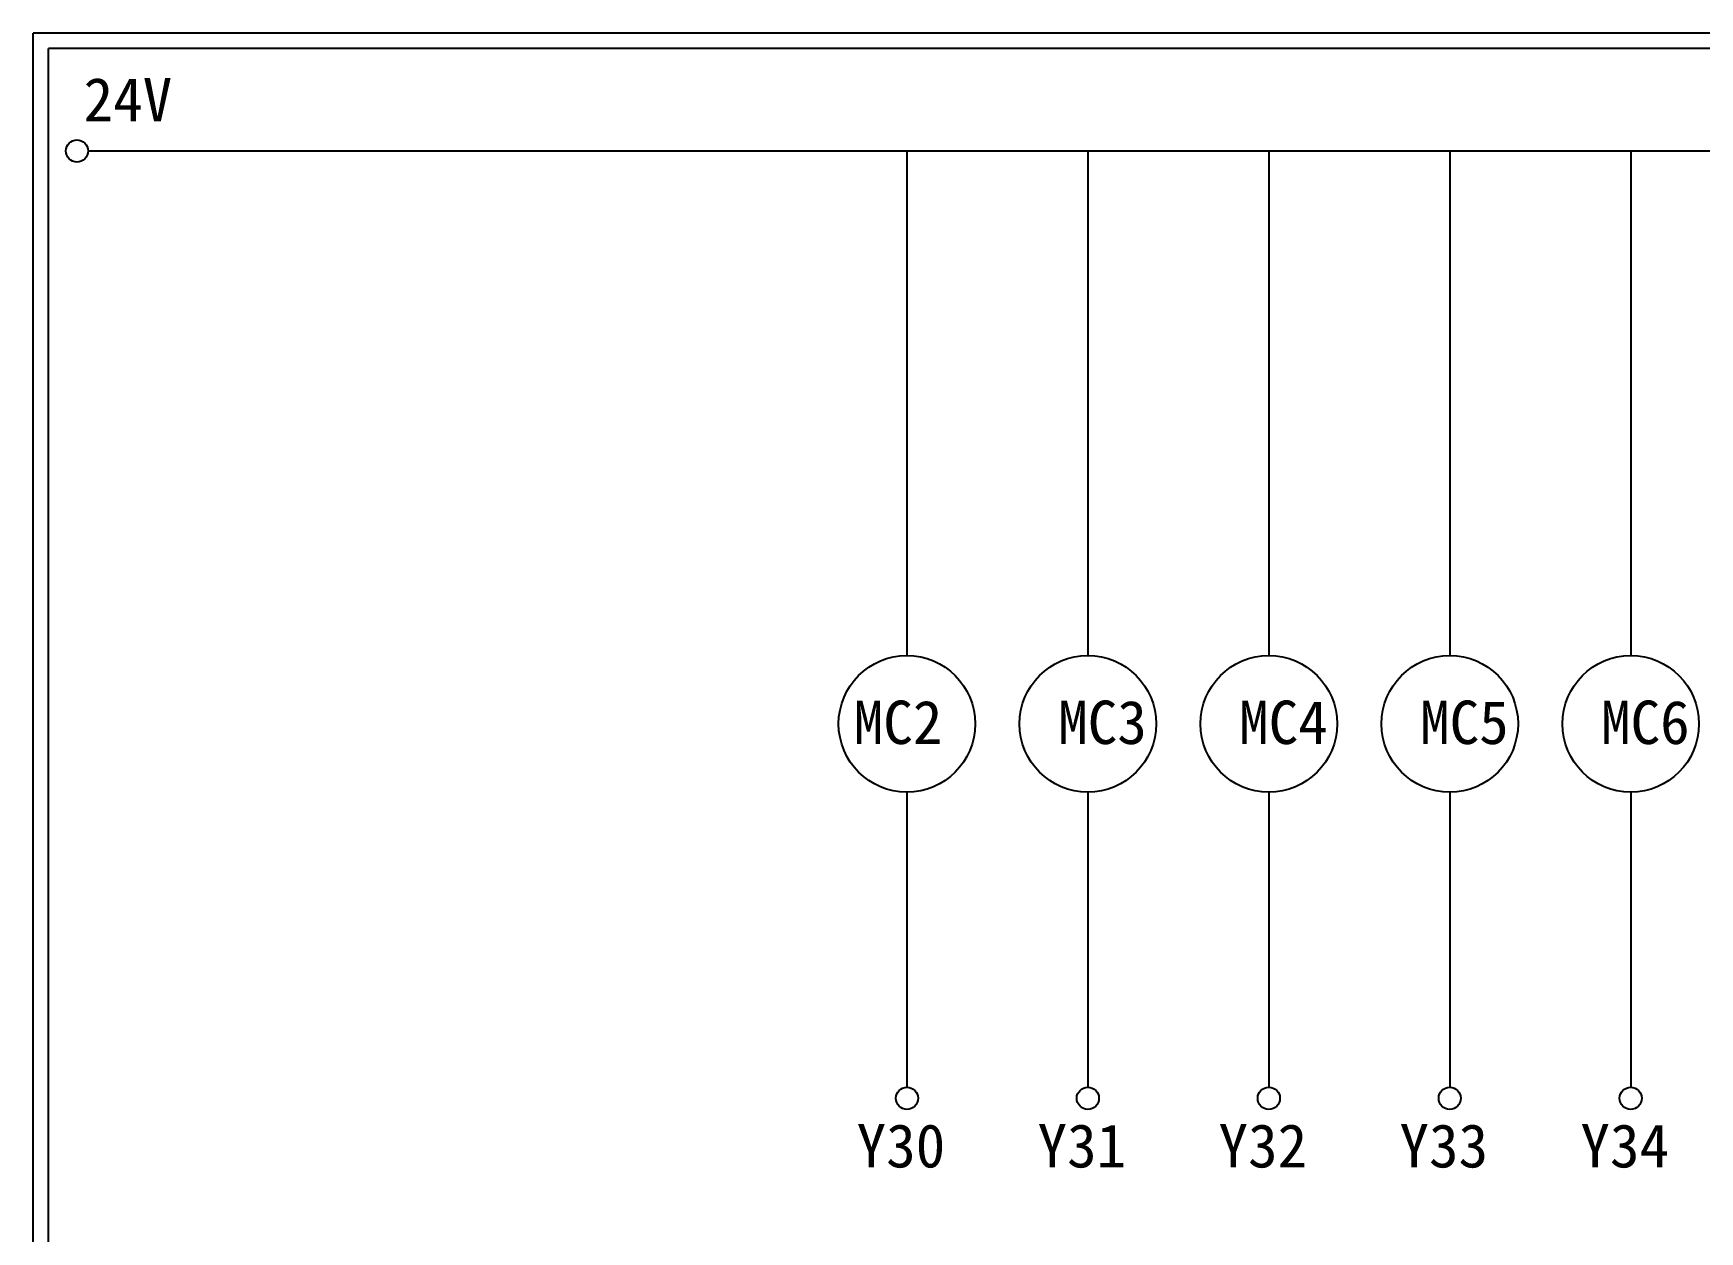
# Model space of a CAD drawing. Extents: x 926 to 1213, y 3 to 207.
# Drawn here: x 925.7 to 1063.9, y 107.6 to 207 of the extents above; entities that cross this region are included whole.
import ezdxf

# ---------------------------------------------------------------- set-up
doc = ezdxf.new("R2010")
doc.units = 0
doc.layers.add('圖框層', color=7, linetype='CONTINUOUS')
doc.layers.add('標尺寸層', color=3, linetype='CONTINUOUS')
doc.styles.add('STSL', font='kaiu.ttf')

msp = doc.modelspace()

# ---------------------------------------------------------------- linework, layer by layer
at = {"layer": '圖框層', "color": 7}
for p, q in [((1212.74, 206.97), (925.74, 206.97)), ((925.74, 3), (925.74, 206.97)), ((1211.49, 205.72), (926.99, 205.72)), ((926.99, 4.25), (926.99, 205.72))]:
    msp.add_line(p, q, dxfattribs=at)
at = {"layer": '標尺寸層', "color": 7}
for p, q in [((930.28, 197.22), (1207.88, 197.22)), ((998.16, 197.22), (998.16, 155.39)), ((1013.16, 197.22), (1013.16, 155.39)), ((1028.16, 197.22), (1028.16, 155.39)), ((1043.16, 197.22), (1043.16, 155.39)), ((1058.16, 197.22), (1058.16, 155.39)), ((998.16, 144.07), (998.16, 119.62)), ((1013.16, 144.07), (1013.16, 119.62)), ((1028.16, 144.07), (1028.16, 119.62)), ((1043.16, 144.07), (1043.16, 119.62)), ((1058.16, 144.07), (1058.16, 119.62))]:
    msp.add_line(p, q, dxfattribs=at)
for centre, radius in [((929.36, 197.22), 0.92), ((998.16, 149.73), 5.66), ((1013.16, 149.73), 5.66), ((1028.16, 149.73), 5.66), ((1043.16, 149.73), 5.66), ((1058.16, 149.73), 5.66), ((998.16, 118.7), 0.92), ((1013.16, 118.7), 0.92), ((1028.16, 118.7), 0.92), ((1043.16, 118.7), 0.92), ((1058.16, 118.7), 0.92)]:
    msp.add_circle(centre, radius, dxfattribs=at)

# ---------------------------------------------------------------- texts
at = {"layer": '圖框層', "color": 4, "style": 'STSL'}
for s, p in [('24V', (929.91, 199.68)), ('MC2', (993.75, 148.06)), ('MC3', (1010.7, 148.06)), ('MC4', (1025.7, 148.06)), ('MC5', (1040.7, 148.06)), ('MC6', (1055.7, 148.06)), ('Y30', (993.99, 112.96)), ('Y31', (1008.99, 112.96)), ('Y32', (1023.99, 112.96)), ('Y33', (1038.99, 112.96)), ('Y34', (1053.99, 112.96))]:
    msp.add_text(s, height=3.6, dxfattribs=at).set_placement(p)

doc.saveas('drawing.dxf')
